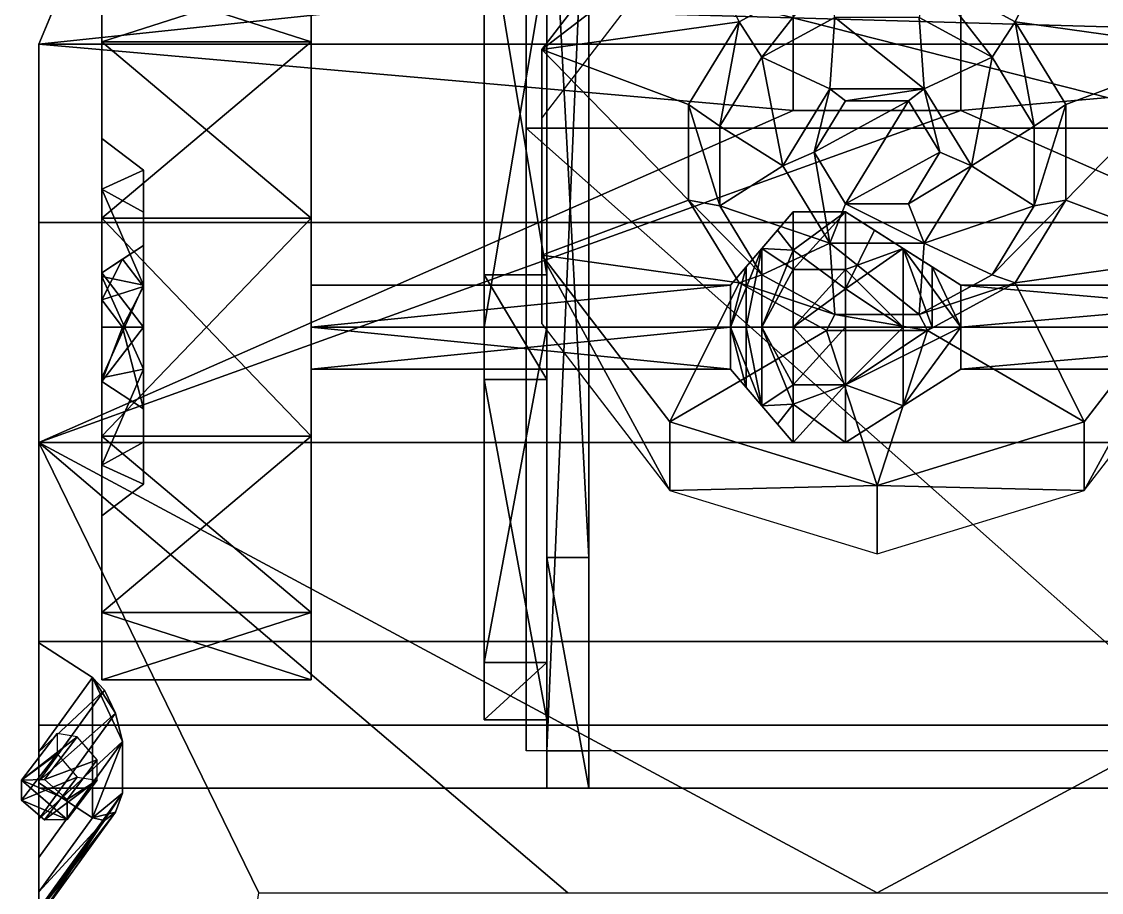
# Model space of a CAD drawing. Header units: millimetres. Extents: x -10.2 to 10.2, y -18.1 to 28.
# Drawn here: x -10.21 to 2.68, y 3.88 to 14.27 of the extents above; entities that cross this region are included whole.
import ezdxf

# ---------------------------------------------------------------- set-up
doc = ezdxf.new("R2010")
doc.units = ezdxf.units.MM
doc.header["$MEASUREMENT"] = 0
doc.layers.add('Default', color=7, linetype='Continuous')
doc.layers.add('wheels', color=2, linetype='Continuous')

msp = doc.modelspace()

# ---------------------------------------------------------------- linework, layer by layer
at = {"layer": 'Default', "extrusion": (1, 0, 0)}
for p, q in [((-3.938, 15.75, 5.188), (-3.938, 11.25, 4.5)), ((-3.938, 10.625, 5.375), (-3.938, 15.062, 5.562)), ((-3.938, 11.25, 4.5), (-3.938, 11.25, 3.5)), ((-3.938, 11.25, 3.5), (-3.938, 10, 3.5)), ((-3.938, 6.625, 5.562), (-3.938, 10.625, 5.375)), ((-3.938, 10, 3.5), (-3.938, 10, 4.5)), ((-3.938, 10, 4.5), (-3.938, 5.938, 5.188)), ((-3.938, 5.938, 6.25), (-3.938, 6.625, 6.25)), ((-3.938, 6.625, 6.25), (-3.938, 6.625, 5.562)), ((-3.938, 5.938, 5.188), (-3.938, 5.938, 6.25))]:
    msp.add_line(p, q, dxfattribs=at)
at = {"layer": 'Default'}
for points in [[(-3.438, 7.875, 5.062), (-3.938, 7.875, 5.062), (-3.938, 17.33, 5.562)], [(-3.438, 17.33, 6.438), (-3.938, 17.33, 6.438), (-3.938, 5.57, 6.438)], [(-3.938, 17.33, 5.562), (-3.938, 7.875, 5.062), (-3.938, 17.33, 6.438)], [(-3.438, 7.875, 5.062), (-3.938, 17.33, 5.562), (-3.438, 17.33, 5.562)], [(-3.438, 17.33, 6.438), (-3.938, 5.57, 6.438), (-3.438, 5.57, 6.438)], [(-3.938, 7.875, 5.062), (-3.938, 5.57, 6.438), (-3.938, 17.33, 6.438)], [(-3.438, 5.57, 6.438), (-3.438, 7.875, 5.062), (-3.438, 17.33, 6.438)], [(-3.438, 7.875, 5.062), (-3.438, 17.33, 5.562), (-3.438, 17.33, 6.438)], [(-10, 14, 14.5), (-8.698, 17.125, 13.5), (-9.531, 15.125, 7.5), (-10, 14, 8.75)], [(-1, 16.734, 13.625), (-8.698, 17.125, 13.5), (-10, 14, 14.5), (-1, 14, 14.5)], [(10, 14, 14.5), (8.698, 17.125, 13.5), (1, 16.734, 13.625), (1, 14, 14.5)], [(1, 16.734, 13.625), (-1, 16.734, 13.625), (-1, 13.208, 13.625), (1, 13.208, 13.625)], [(-1, 14, 14.5), (-1, 13.208, 13.625), (-1, 16.734, 13.625)], [(1, 14, 14.5), (1, 16.734, 13.625), (1, 13.208, 13.625)], [(-4.688, 15.062, 5.562), (-4.688, 15.75, 5.188), (-4.688, 11.25, 4.5)], [(-3.938, 11.25, 4.5), (-4.688, 11.25, 4.5), (-4.688, 15.75, 5.188)], [(-3.938, 11.25, 4.5), (-4.688, 15.75, 5.188), (-3.938, 15.75, 5.188)], [(-3.938, 15.062, 5.562), (-3.938, 11.25, 4.5), (-3.938, 15.75, 5.188)], [(-9.531, 15.125, 7.5), (-5.75, 14.45, 8.25), (-10, 14, 8.75)], [(-4.188, 14.45, 8.25), (-4.188, 15.125, 7.5), (-4.188, 13, 6.438)], [(4.188, 13, 6.438), (-4.188, 13, 6.438), (-4.188, 15.125, 7.5)], [(4.188, 13, 6.438), (-4.188, 15.125, 7.5), (4.188, 15.125, 7.5)], [(-4.688, 11.25, 4.5), (-4.688, 10.625, 5.375), (-4.688, 15.062, 5.562)], [(-3.938, 15.062, 5.562), (-4.688, 15.062, 5.562), (-4.688, 10.625, 5.375)], [(-3.938, 15.062, 5.562), (-4.688, 10.625, 5.375), (-3.938, 10.625, 5.375)], [(-3.938, 11.25, 4.5), (-3.938, 15.062, 5.562), (-3.938, 10.625, 5.375)], [(10, 14, 8.75), (-10, 14, 8.75), (-5.75, 14.45, 8.25)], [(10, 14, 8.75), (-5.75, 14.45, 8.25), (5.774, 14.45, 8.25)], [(-4.188, 6.875, 8.5), (-4.188, 14, 8.75), (-4.188, 14.45, 8.25)], [(-4.188, 13, 6.438), (-4.188, 6.875, 8.5), (-4.188, 14.45, 8.25)], [(-10, 14, 8.75), (10, 14, 8.75), (10, 11.875, 9.875), (-10, 11.875, 9.875)], [(-1, 13.208, 14.75), (-1, 14, 14.5), (-10, 14, 14.5)], [(-10, 14, 14.5), (-10, 9.25, 16), (-1, 13.208, 14.75)], [(-10, 14, 14.5), (-10, 14, 8.75), (-10, 11.875, 9.875)], [(-10, 14, 14.5), (-10, 11.875, 9.875), (-10, 6.86, 12.983), (-10, 9.25, 16)], [(-4.188, 6.875, 8.5), (-4.188, 9.25, 9.875), (-4.188, 14, 8.75)], [(-4.188, 11.875, 9.875), (-4.188, 14, 8.75), (-4.188, 9.25, 9.875)], [(-1, 13.208, 13.625), (-1, 14, 14.5), (-1, 13.208, 14.75)], [(1, 13.208, 14.75), (10, 14, 14.5), (1, 14, 14.5)], [(10, 14, 14.5), (1, 13.208, 14.75), (10, 9.25, 16)], [(1, 13.208, 13.625), (1, 13.208, 14.75), (1, 14, 14.5)], [(-10, 9.25, 16), (10, 9.25, 16), (1, 13.208, 14.75)], [(-10, 9.25, 16), (1, 13.208, 14.75), (-1, 13.208, 14.75)], [(-1, 13.208, 13.625), (-1, 13.208, 14.75), (1, 13.208, 14.75), (1, 13.208, 13.625)], [(-4.188, 5.57, 6.438), (-4.188, 5.875, 7.25), (-4.188, 13, 6.438)], [(-4.188, 13, 6.438), (-4.188, 5.875, 7.25), (-4.188, 6.875, 8.5)], [(4.188, 5.57, 6.438), (-4.188, 5.57, 6.438), (-4.188, 13, 6.438)], [(4.188, 5.57, 6.438), (-4.188, 13, 6.438), (4.188, 13, 6.438)], [(-1, 12, 4.919), (-1, 11.312, 5.316), (-1.375, 11.562, 4.666)], [(-1, 12, 4.919), (-1.375, 11.562, 4.666), (-1, 12, 4.125)], [(-1.375, 11.562, 4.666), (-1.375, 11.562, 3.584), (-1, 12, 4.125)], [(-1.375, 11.562, 3.584), (-1.188, 11.781, 3.457), (-1, 12, 4.125)], [(-1, 12, 3.331), (-1.188, 11.781, 3.457), (-1, 11.542, 3.067)], [(-1, 12, 4.125), (-1.188, 11.781, 3.457), (-1, 12, 3.331)], [(-0.375, 12, 4.919), (-0.375, 11.312, 5.316), (-1, 11.312, 5.316)], [(-0.375, 11.083, 2.802), (-0.375, 12, 3.331), (-1, 11.542, 3.067)], [(-0.375, 12, 3.331), (-0.375, 12, 4.125), (-1, 12, 4.125)], [(-0.375, 12, 4.125), (-0.375, 12, 4.919), (-1, 12, 4.919)], [(-0.375, 12, 4.919), (-1, 11.312, 5.316), (-1, 12, 4.919)], [(-0.375, 12, 3.331), (-1, 12, 3.331), (-1, 11.542, 3.067)], [(-0.375, 12, 3.331), (-1, 12, 4.125), (-1, 12, 3.331)], [(-0.375, 12, 4.125), (-1, 12, 4.919), (-1, 12, 4.125)], [(0.312, 11.562, 4.666), (-0.375, 11.312, 5.316), (-0.375, 12, 4.919)], [(-0.375, 12, 3.331), (-0.375, 11.083, 2.802), (-0.031, 11.781, 3.457)], [(-0.375, 12, 4.125), (-0.375, 12, 3.331), (-0.031, 11.781, 3.457)], [(-0.375, 12, 4.125), (0.312, 11.562, 4.666), (-0.375, 12, 4.919)], [(-0.031, 11.781, 3.457), (0.312, 11.562, 3.584), (-0.375, 12, 4.125)], [(0.312, 11.562, 3.584), (0.312, 11.562, 4.666), (-0.375, 12, 4.125)], [(-10, 11.875, 9.875), (10, 11.875, 9.875), (10, 9.25, 9.875), (-10, 9.25, 9.875)], [(-10, 6.86, 12.983), (-10, 11.875, 9.875), (-10, 9.25, 9.875)], [(-1, 11.542, 3.067), (-1.188, 11.781, 3.457), (-1.375, 11.562, 3.584)], [(-0.375, 11.083, 2.802), (0.312, 11.562, 3.584), (-0.031, 11.781, 3.457)], [(-1.75, 10.625, 4.702), (-1.75, 11.125, 4.414), (-1.375, 11.562, 4.666)], [(-1.375, 10.625, 5.208), (-1.75, 10.625, 4.702), (-1.375, 11.562, 4.666)], [(-1.75, 11.125, 4.414), (-1.562, 11.344, 3.71), (-1.375, 11.562, 4.666)], [(-1.375, 11.562, 3.584), (-1.375, 11.562, 4.666), (-1.562, 11.344, 3.71)], [(-1.375, 11.562, 3.584), (-1.562, 11.344, 3.71), (-1.562, 10.625, 3.295)], [(-1.375, 10.625, 3.042), (-1.375, 11.562, 3.584), (-1.562, 10.625, 3.295)], [(-1.375, 10.625, 3.042), (-1, 11.542, 3.067), (-1.375, 11.562, 3.584)], [(-1.375, 10.625, 5.208), (-1.375, 11.562, 4.666), (-1, 11.312, 5.316)], [(-1.375, 10.625, 3.042), (-1, 10.625, 2.537), (-1, 11.542, 3.067)], [(-1, 11.542, 3.067), (-1, 10.625, 2.537), (-0.375, 11.083, 2.802)], [(-0.375, 11.312, 5.316), (0.312, 11.562, 4.666), (0.312, 10.625, 5.208)], [(-0.375, 11.083, 2.802), (0.312, 10.625, 3.042), (0.312, 11.562, 3.584)], [(1, 10.625, 4.702), (0.312, 10.625, 5.208), (0.312, 11.562, 4.666)], [(0.312, 10.625, 3.042), (0.656, 10.625, 3.295), (0.312, 11.562, 3.584)], [(0.312, 11.562, 4.666), (0.312, 11.562, 3.584), (0.656, 11.344, 3.71)], [(1, 11.125, 4.414), (0.312, 11.562, 4.666), (0.656, 11.344, 3.71)], [(0.656, 10.625, 3.295), (0.656, 11.344, 3.71), (0.312, 11.562, 3.584)], [(1, 10.625, 4.702), (0.312, 11.562, 4.666), (1, 11.125, 4.414)], [(-1.562, 10.625, 3.295), (-1.562, 11.344, 3.71), (-1.75, 10.625, 3.548)], [(-1.75, 11.125, 4.414), (-1.75, 11.125, 3.836), (-1.562, 11.344, 3.71)], [(-1.562, 11.344, 3.71), (-1.75, 11.125, 3.836), (-1.75, 10.625, 3.548)], [(0.656, 10.625, 3.295), (1, 10.625, 3.548), (0.656, 11.344, 3.71)], [(1, 10.625, 3.548), (1, 11.125, 3.836), (0.656, 11.344, 3.71)], [(1, 11.125, 4.414), (0.656, 11.344, 3.71), (1, 11.125, 3.836)], [(-4.688, 11.25, 4.5), (-4.688, 10, 4.5), (-4.688, 10.625, 5.375)], [(-4.688, 11.25, 4.5), (-4.688, 11.25, 3.5), (-4.688, 10, 3.5)], [(-3.938, 10, 3.5), (-4.688, 10, 3.5), (-4.688, 11.25, 3.5)], [(-3.938, 11.25, 3.5), (-4.688, 11.25, 3.5), (-4.688, 11.25, 4.5)], [(-4.688, 11.25, 4.5), (-4.688, 10, 3.5), (-4.688, 10, 4.5)], [(-3.938, 10, 3.5), (-4.688, 11.25, 3.5), (-3.938, 11.25, 3.5)], [(-3.938, 11.25, 3.5), (-4.688, 11.25, 4.5), (-3.938, 11.25, 4.5)], [(-3.938, 11.25, 4.5), (-3.938, 10.625, 5.375), (-3.938, 10, 4.5)], [(-3.938, 11.25, 4.5), (-3.938, 10, 4.5), (-3.938, 10, 3.5)], [(-3.938, 11.25, 4.5), (-3.938, 10, 3.5), (-3.938, 11.25, 3.5)], [(-1, 11.312, 5.316), (-1, 10.625, 5.713), (-1.375, 10.625, 5.208)], [(-0.375, 11.312, 5.316), (-0.375, 10.625, 5.713), (-1, 10.625, 5.713)], [(-0.375, 11.312, 5.316), (-1, 10.625, 5.713), (-1, 11.312, 5.316)], [(0.312, 10.625, 5.208), (-0.375, 10.625, 5.713), (-0.375, 11.312, 5.316)], [(-1.75, 11.125, 4.414), (-1.75, 10.625, 4.702), (-6.75, 10.625, 4.702)], [(-1.75, 11.125, 3.836), (-1.75, 11.125, 4.414), (-6.75, 11.125, 4.414)], [(-6.75, 10.625, 3.548), (-1.75, 10.625, 3.548), (-1.75, 11.125, 3.836)], [(-1.75, 11.125, 4.414), (-6.75, 10.625, 4.702), (-6.75, 11.125, 4.414)], [(-1.75, 11.125, 3.836), (-6.75, 11.125, 4.414), (-6.75, 11.125, 3.836)], [(-6.75, 10.625, 3.548), (-1.75, 11.125, 3.836), (-6.75, 11.125, 3.836)], [(-1, 10.625, 2.537), (-0.375, 10.625, 2.537), (-0.375, 11.083, 2.802)], [(0.312, 10.625, 3.042), (-0.375, 11.083, 2.802), (-0.375, 10.625, 2.537)], [(1, 10.625, 4.702), (1, 11.125, 4.414), (6.75, 11.125, 4.414)], [(6.75, 10.625, 3.548), (6.75, 11.125, 3.836), (1, 11.125, 3.836)], [(6.75, 11.125, 3.836), (6.75, 11.125, 4.414), (1, 11.125, 4.414)], [(1, 10.625, 4.702), (6.75, 11.125, 4.414), (6.75, 10.625, 4.702)], [(6.75, 10.625, 3.548), (1, 11.125, 3.836), (1, 10.625, 3.548)], [(6.75, 11.125, 3.836), (1, 11.125, 4.414), (1, 11.125, 3.836)], [(-1.75, 10.625, 4.702), (-1.75, 10.125, 4.414), (-6.75, 10.125, 4.414)], [(-1.75, 10.125, 3.836), (-1.75, 10.625, 3.548), (-6.75, 10.625, 3.548)], [(-1.75, 10.625, 4.702), (-6.75, 10.125, 4.414), (-6.75, 10.625, 4.702)], [(-1.75, 10.125, 3.836), (-6.75, 10.625, 3.548), (-6.75, 10.125, 3.836)], [(-4.688, 10, 4.5), (-4.688, 5.938, 5.188), (-4.688, 10.625, 5.375)], [(-4.688, 5.938, 5.188), (-4.688, 6.625, 5.562), (-4.688, 10.625, 5.375)], [(-3.938, 10.625, 5.375), (-4.688, 10.625, 5.375), (-4.688, 6.625, 5.562)], [(-3.938, 10.625, 5.375), (-4.688, 6.625, 5.562), (-3.938, 6.625, 5.562)], [(-3.938, 10, 4.5), (-3.938, 10.625, 5.375), (-3.938, 5.938, 5.188)], [(-3.938, 5.938, 5.188), (-3.938, 10.625, 5.375), (-3.938, 6.625, 5.562)], [(-1.75, 10.125, 4.414), (-1.75, 10.625, 4.702), (-1.375, 9.688, 4.666)], [(-1.375, 9.688, 4.666), (-1.75, 10.625, 4.702), (-1.375, 10.625, 5.208)], [(-1.75, 10.125, 3.836), (-1.562, 9.906, 3.71), (-1.75, 10.625, 3.548)], [(-1.562, 9.906, 3.71), (-1.562, 10.625, 3.295), (-1.75, 10.625, 3.548)], [(-1.562, 9.906, 3.71), (-1.375, 9.688, 3.584), (-1.562, 10.625, 3.295)], [(-1.375, 10.625, 3.042), (-1.562, 10.625, 3.295), (-1.375, 9.688, 3.584)], [(-1, 10.625, 5.713), (-1, 9.938, 5.316), (-1.375, 10.625, 5.208)], [(-1, 9.708, 3.067), (-1, 10.625, 2.537), (-1.375, 10.625, 3.042)], [(-1.375, 9.688, 4.666), (-1.375, 10.625, 5.208), (-1, 9.938, 5.316)], [(-1.375, 10.625, 3.042), (-1.375, 9.688, 3.584), (-1, 9.708, 3.067)], [(-0.375, 10.625, 5.713), (-0.375, 9.938, 5.316), (-1, 9.938, 5.316)], [(-0.375, 10.625, 2.537), (-1, 10.625, 2.537), (-0.375, 9.938, 2.934)], [(-0.375, 10.625, 5.713), (-1, 9.938, 5.316), (-1, 10.625, 5.713)], [(-1, 10.625, 2.537), (-1, 9.708, 3.067), (-0.375, 9.938, 2.934)], [(0.312, 10.625, 5.208), (-0.375, 9.938, 5.316), (-0.375, 10.625, 5.713)], [(-0.375, 9.938, 5.316), (0.312, 10.625, 5.208), (0.312, 9.688, 4.666)], [(0.312, 10.625, 3.042), (-0.375, 10.625, 2.537), (-0.375, 9.938, 2.934)], [(-0.375, 9.938, 2.934), (0.312, 9.688, 3.584), (1, 10.625, 3.548)], [(0.656, 10.625, 3.295), (0.312, 10.625, 3.042), (-0.375, 9.938, 2.934)], [(1, 10.625, 3.548), (0.656, 10.625, 3.295), (-0.375, 9.938, 2.934)], [(1, 10.625, 4.702), (1, 10.125, 4.414), (0.312, 9.688, 4.666)], [(1, 10.625, 4.702), (0.312, 9.688, 4.666), (0.312, 10.625, 5.208)], [(0.312, 9.688, 3.584), (1, 10.125, 3.836), (1, 10.625, 3.548)], [(1, 10.125, 4.414), (1, 10.625, 4.702), (6.75, 10.625, 4.702)], [(1, 10.125, 3.836), (6.75, 10.125, 3.836), (6.75, 10.625, 3.548)], [(1, 10.125, 4.414), (6.75, 10.625, 4.702), (6.75, 10.125, 4.414)], [(1, 10.125, 3.836), (6.75, 10.625, 3.548), (1, 10.625, 3.548)], [(-1.75, 10.125, 4.414), (-1.75, 10.125, 3.836), (-6.75, 10.125, 3.836)], [(-1.75, 10.125, 4.414), (-6.75, 10.125, 3.836), (-6.75, 10.125, 4.414)], [(-1.562, 9.906, 3.71), (-1.75, 10.125, 4.414), (-1.375, 9.688, 4.666)], [(-1.75, 10.125, 4.414), (-1.562, 9.906, 3.71), (-1.75, 10.125, 3.836)], [(1, 10.125, 3.836), (0.312, 9.688, 3.584), (0.312, 9.688, 4.666)], [(1, 10.125, 3.836), (0.312, 9.688, 4.666), (1, 10.125, 4.414)], [(1, 10.125, 3.836), (1, 10.125, 4.414), (6.75, 10.125, 4.414)], [(1, 10.125, 3.836), (6.75, 10.125, 4.414), (6.75, 10.125, 3.836)], [(-3.938, 5.938, 5.188), (-4.688, 5.938, 5.188), (-4.688, 10, 4.5)], [(-3.938, 10, 4.5), (-4.688, 10, 4.5), (-4.688, 10, 3.5)], [(-3.938, 5.938, 5.188), (-4.688, 10, 4.5), (-3.938, 10, 4.5)], [(-3.938, 10, 4.5), (-4.688, 10, 3.5), (-3.938, 10, 3.5)], [(-1, 9.938, 5.316), (-1, 9.25, 4.919), (-1.375, 9.688, 4.666)], [(-0.375, 9.938, 5.316), (-0.375, 9.25, 4.919), (-1, 9.25, 4.919)], [(-0.375, 9.25, 3.331), (-0.375, 9.938, 2.934), (-1, 9.708, 3.067)], [(-0.375, 9.938, 5.316), (-1, 9.25, 4.919), (-1, 9.938, 5.316)], [(0.312, 9.688, 4.666), (-0.375, 9.25, 4.919), (-0.375, 9.938, 5.316)], [(0.312, 9.688, 3.584), (-0.375, 9.938, 2.934), (-0.375, 9.25, 3.331)], [(-1.562, 9.906, 3.71), (-1.375, 9.688, 4.666), (-1.375, 9.688, 3.584)], [(-1, 9.708, 3.067), (-1.375, 9.688, 3.584), (-1.188, 9.469, 3.457)], [(-1.188, 9.469, 3.457), (-1.375, 9.688, 3.584), (-1, 9.25, 4.125)], [(-1, 9.25, 4.125), (-1.375, 9.688, 4.666), (-1, 9.25, 4.919)], [(-1.375, 9.688, 3.584), (-1.375, 9.688, 4.666), (-1, 9.25, 4.125)], [(-1, 9.708, 3.067), (-1.188, 9.469, 3.457), (-1, 9.25, 3.331)], [(-0.375, 9.25, 3.331), (-1, 9.708, 3.067), (-1, 9.25, 3.331)], [(0.312, 9.688, 4.666), (-0.375, 9.25, 4.125), (-0.375, 9.25, 4.919)], [(0.312, 9.688, 3.584), (-0.375, 9.25, 3.331), (-0.375, 9.25, 4.125)], [(-0.375, 9.25, 4.125), (0.312, 9.688, 4.666), (0.312, 9.688, 3.584)], [(-1, 9.25, 4.125), (-1, 9.25, 3.331), (-1.188, 9.469, 3.457)], [(-8.668, -4.5, 17.649), (-7.375, 3.875, 19.25), (-10, 9.25, 16), (-10, -4.5, 16)], [(-10, 9.25, 9.875), (10, 9.25, 9.875), (10, 6.875, 8.5), (-10, 6.875, 8.5)], [(-10, 9.25, 16), (-7.375, 3.875, 19.25), (-3.688, 3.875, 19.25)], [(0, 3.875, 19.25), (-10, 9.25, 16), (-3.688, 3.875, 19.25)], [(-10, 9.25, 16), (0, 3.875, 19.25), (10, 9.25, 16)], [(-10, 9.25, 9.875), (-10, 6.875, 8.5), (-10, 5.188, 11.125), (-10, 6.86, 12.983)], [(-10, 9.25, 16), (-10, 6.86, 12.983), (-10, 5.559, 14.154)], [(-10, 5.21, 14.35), (-10, 9.25, 16), (-10, 5.559, 14.154)], [(-10, 4.756, 14.384), (-10, 9.25, 16), (-10, 5.21, 14.35)], [(-10, 9.25, 16), (-10, 4.756, 14.384), (-10, -4.5, 16)], [(-0.375, 9.25, 4.919), (-0.375, 9.25, 4.125), (-1, 9.25, 4.125)], [(-0.375, 9.25, 4.125), (-0.375, 9.25, 3.331), (-1, 9.25, 3.331)], [(-0.375, 9.25, 4.919), (-1, 9.25, 4.125), (-1, 9.25, 4.919)], [(-0.375, 9.25, 4.125), (-1, 9.25, 3.331), (-1, 9.25, 4.125)], [(10, 9.25, 16), (0, 3.875, 19.25), (3.688, 3.875, 19.25)], [(-3.438, 5.125, 5.062), (-3.938, 5.125, 5.062), (-3.938, 7.875, 5.062)], [(-3.438, 5.125, 5.062), (-3.938, 7.875, 5.062), (-3.438, 7.875, 5.062)], [(-3.938, 5.57, 6.438), (-3.938, 7.875, 5.062), (-3.938, 5.125, 5.062)], [(-3.438, 7.875, 5.062), (-3.438, 5.57, 6.438), (-3.438, 5.125, 5.062)], [(-10, 6.875, 8.5), (10, 6.875, 8.5), (10, 5.875, 7.25), (-10, 5.875, 7.25)], [(-10, 5.188, 11.125), (-10, 6.875, 8.5), (-10, 5.875, 7.25)], [(-10, 5.559, 14.154), (-10, 6.86, 12.983), (-9.361, 6.444, 13.357)], [(-9.361, 4.772, 11.499), (-9.361, 6.444, 13.357), (-10, 6.86, 12.983), (-10, 5.188, 11.125)], [(-4.688, 6.625, 5.562), (-4.688, 5.938, 6.25), (-4.688, 6.625, 6.25)], [(-4.688, 5.938, 5.188), (-4.688, 5.938, 6.25), (-4.688, 6.625, 5.562)], [(-3.938, 6.625, 5.562), (-4.688, 6.625, 5.562), (-4.688, 6.625, 6.25)], [(-3.938, 6.625, 6.25), (-4.688, 6.625, 6.25), (-4.688, 5.938, 6.25)], [(-3.938, 6.625, 5.562), (-4.688, 6.625, 6.25), (-3.938, 6.625, 6.25)], [(-3.938, 6.625, 6.25), (-4.688, 5.938, 6.25), (-3.938, 5.938, 6.25)], [(-3.938, 6.625, 5.562), (-3.938, 6.625, 6.25), (-3.938, 5.938, 6.25)], [(-3.938, 5.938, 5.188), (-3.938, 6.625, 5.562), (-3.938, 5.938, 6.25)], [(-10, 5.559, 14.154), (-9.361, 6.444, 13.357), (-9.218, 6.293, 13.376)], [(-9.361, 6.444, 13.357), (-9, 5.681, 12.981), (-9.086, 6.021, 13.246)], [(-9.361, 6.444, 13.357), (-9.086, 6.021, 13.246), (-9.218, 6.293, 13.376)], [(-9.361, 4.772, 11.499), (-9, 5.681, 12.981), (-9.361, 6.444, 13.357)], [(-10, 5.21, 14.35), (-9.218, 6.293, 13.376), (-9.086, 6.021, 13.246)], [(-10, 5.559, 14.154), (-9.218, 6.293, 13.376), (-10, 5.21, 14.35)], [(-10, 4.756, 14.384), (-9.086, 6.021, 13.246), (-9, 5.681, 12.981)], [(-10, 5.21, 14.35), (-9.086, 6.021, 13.246), (-10, 4.756, 14.384)], [(-3.938, 5.938, 6.25), (-4.688, 5.938, 6.25), (-4.688, 5.938, 5.188)], [(-3.938, 5.938, 6.25), (-4.688, 5.938, 5.188), (-3.938, 5.938, 5.188)], [(-10, 5.875, 7.25), (10, 5.875, 7.25), (10, 5.125, 5.25), (-10, 5.125, 5.25)], [(-10, 5.875, 7.25), (-10, 5.125, 5.25), (-10, -4.5, 3.875)], [(-10, 5.875, 7.25), (-10, -4.5, 3.875), (-10, 5.188, 11.125)], [(-9.782, 5.775, 12.063), (-10.205, 5.222, 12.556), (-9.542, 5.739, 12.337)], [(-10.205, 5.222, 12.556), (-9.782, 5.775, 12.063), (-9.782, 5.534, 11.794)], [(-10.205, 5.222, 12.556), (-9.934, 5.226, 12.794), (-9.542, 5.739, 12.337)], [(-9, 5.681, 12.981), (-9, 5.066, 12.297), (-10, 3.681, 13.544), (-10, 4.296, 14.228)], [(-10, 4.756, 14.384), (-9, 5.681, 12.981), (-10, 4.296, 14.228)], [(-9.542, 5.739, 12.337), (-9.934, 5.226, 12.794), (-9.302, 5.462, 12.342)], [(-9, 5.066, 12.297), (-9, 5.681, 12.981), (-9.361, 4.772, 11.499)], [(-3.938, 5.125, 5.25), (-3.938, 5.57, 6.438), (-3.938, 5.125, 5.062)], [(-3.438, 5.57, 6.438), (-3.438, 5.125, 5.25), (-3.438, 5.125, 5.062)], [(-10.205, 4.981, 12.287), (-9.782, 5.534, 11.794), (-9.543, 5.257, 11.8)], [(-10.205, 5.222, 12.556), (-9.782, 5.534, 11.794), (-10.205, 4.981, 12.287)], [(-9.934, 5.226, 12.794), (-9.663, 4.99, 12.763), (-9.302, 5.462, 12.342)], [(-9.302, 5.462, 12.342), (-9.663, 4.99, 12.763), (-9.303, 5.221, 12.074)], [(-10.205, 4.981, 12.287), (-9.543, 5.257, 11.8), (-9.934, 4.746, 12.256)], [(-9.934, 5.226, 12.794), (-10.205, 5.222, 12.556), (-9.663, 4.99, 12.763)], [(-9.663, 4.99, 12.763), (-10.205, 5.222, 12.556), (-9.663, 4.75, 12.494)], [(-10.205, 5.222, 12.556), (-10.205, 4.981, 12.287), (-9.663, 4.75, 12.494)], [(-10, 5.188, 11.125), (-10, 3.887, 12.296), (-9.361, 4.772, 11.499)], [(-10, -4.5, 3.875), (-10, 3.887, 12.296), (-10, 5.188, 11.125)], [(-9.934, 4.746, 12.256), (-9.543, 5.257, 11.8), (-9.303, 5.221, 12.074)], [(-9.934, 4.746, 12.256), (-9.303, 5.221, 12.074), (-9.663, 4.75, 12.494)], [(-9.663, 4.99, 12.763), (-9.663, 4.75, 12.494), (-9.303, 5.221, 12.074)], [(-10, 5.125, 3.875), (10, 5.125, 3.875), (10, -4.5, 3.875), (-10, -4.5, 3.875)], [(-10, 5.125, 5.25), (10, 5.125, 5.25), (10, 5.125, 3.875), (-10, 5.125, 3.875)], [(-10, 5.125, 5.25), (-10, 5.125, 3.875), (-10, -4.5, 3.875)], [(-9.086, 4.838, 11.932), (-10, 3.573, 13.07), (-9, 5.066, 12.297)], [(-10, 3.573, 13.07), (-10, 3.681, 13.544), (-9, 5.066, 12.297)], [(-9.361, 4.772, 11.499), (-9.086, 4.838, 11.932), (-9, 5.066, 12.297)], [(-9.934, 4.746, 12.256), (-9.663, 4.75, 12.494), (-10.205, 4.981, 12.287)], [(-9.218, 4.738, 11.648), (-10, 3.655, 12.623), (-9.086, 4.838, 11.932)], [(-10, 3.655, 12.623), (-10, 3.573, 13.07), (-9.086, 4.838, 11.932)], [(-9.361, 4.772, 11.499), (-10, 3.887, 12.296), (-9.218, 4.738, 11.648)], [(-9.218, 4.738, 11.648), (-9.086, 4.838, 11.932), (-9.361, 4.772, 11.499)], [(-10, -4.5, 16), (-10, 4.756, 14.384), (-10, 4.296, 14.228)], [(-10, 3.887, 12.296), (-10, 3.655, 12.623), (-9.218, 4.738, 11.648)], [(-10, 3.681, 13.544), (-10, -4.5, 16), (-10, 4.296, 14.228)], [(-10, 3.655, 12.623), (-10, 3.887, 12.296), (-10, -4.5, 3.875)]]:
    msp.add_3dface(points, dxfattribs=at)
at = {"layer": 'wheels'}
for points in [[(-4, 13.939, 17.564), (-2.472, 15.927, 16.877), (-2.472, 15.11, 14.514)], [(-2.472, 15.927, 16.877), (-4, 13.939, 17.564), (-1.647, 14.268, 17.451)], [(-2.472, 15.927, 16.877), (-1.647, 14.268, 17.451), (-0.603, 14.838, 17.254)], [(2.472, 15.927, 16.877), (0.603, 14.838, 17.254), (1.647, 14.268, 17.451)], [(2.472, 15.927, 16.877), (1.647, 14.268, 17.451), (4, 13.939, 17.564)], [(4, 13.939, 17.564), (2.472, 15.11, 14.514), (2.472, 15.927, 16.877)], [(-4, 13.939, 17.564), (-2.472, 15.11, 14.514), (-4, 13.123, 15.201)], [(4, 13.939, 17.564), (4, 13.123, 15.201), (2.472, 15.11, 14.514)], [(-9.25, 14.831, 4.125), (-9.25, 14.028, 1.653), (-9.25, 12.875, 3.522)], [(-9.25, 12.875, 4.728), (-9.25, 14.831, 4.125), (-9.25, 12.875, 3.522)], [(-9.25, 14.028, 6.597), (-9.25, 14.831, 4.125), (-9.25, 12.875, 4.728)], [(-9.25, 14.831, 4.125), (-9.25, 14.028, 6.597), (-6.75, 14.028, 6.597)], [(-9.25, 14.028, 1.653), (-9.25, 14.831, 4.125), (-6.75, 14.831, 4.125)], [(-9.25, 14.831, 4.125), (-6.75, 14.028, 6.597), (-6.75, 14.831, 4.125)], [(-9.25, 14.028, 1.653), (-6.75, 14.831, 4.125), (-6.75, 14.028, 1.653)], [(-6.75, 14.028, 6.597), (-6.75, 14.028, 1.653), (-6.75, 14.831, 4.125)], [(-1.373, 13.845, 17.068), (-0.603, 14.838, 17.254), (-1.647, 14.268, 17.451)], [(-1.373, 13.845, 17.068), (-0.502, 14.32, 16.904), (-0.603, 14.838, 17.254)], [(0.603, 14.838, 17.254), (0.502, 14.32, 16.904), (1.373, 13.845, 17.068)], [(1.647, 14.268, 17.451), (0.603, 14.838, 17.254), (1.373, 13.845, 17.068)], [(-0.502, 14.32, 16.904), (-1.373, 13.845, 17.068), (-0.562, 13.468, 17.198)], [(-0.502, 14.32, 16.904), (-0.562, 13.468, 17.198), (0.562, 13.468, 17.198)], [(-0.502, 14.32, 16.904), (0.562, 13.468, 17.198), (0.502, 14.32, 16.904)], [(0.502, 14.32, 16.904), (0.562, 13.468, 17.198), (1.373, 13.845, 17.068)], [(-4, 13.939, 17.564), (-2.25, 13.281, 17.792), (-1.647, 14.268, 17.451)], [(-1.647, 14.268, 17.451), (-2.25, 13.281, 17.792), (-1.875, 13.022, 17.352)], [(-1.373, 13.845, 17.068), (-1.647, 14.268, 17.451), (-1.875, 13.022, 17.352)], [(1.647, 14.268, 17.451), (1.373, 13.845, 17.068), (1.875, 13.022, 17.352)], [(2.25, 13.281, 17.792), (1.647, 14.268, 17.451), (1.875, 13.022, 17.352)], [(1.647, 14.268, 17.451), (2.25, 13.281, 17.792), (4, 13.939, 17.564)], [(-9.25, 12.272, 2.478), (-9.25, 14.028, 1.653), (-9.25, 11.925, 0.125)], [(-9.25, 12.272, 2.478), (-9.25, 12.875, 3.522), (-9.25, 14.028, 1.653)], [(-9.25, 14.028, 6.597), (-9.25, 12.875, 4.728), (-9.25, 12.272, 5.772)], [(-9.25, 14.028, 6.597), (-9.25, 12.272, 5.772), (-9.25, 11.925, 8.125)], [(-9.25, 14.028, 6.597), (-9.25, 11.925, 8.125), (-6.75, 11.925, 8.125)], [(-9.25, 11.925, 0.125), (-9.25, 14.028, 1.653), (-6.75, 14.028, 1.653)], [(-9.25, 14.028, 6.597), (-6.75, 11.925, 8.125), (-6.75, 14.028, 6.597)], [(-9.25, 11.925, 0.125), (-6.75, 14.028, 1.653), (-6.75, 11.925, 0.125)], [(-6.75, 14.028, 1.653), (-6.75, 6.419, 4.125), (-6.75, 9.325, 0.125)], [(-6.75, 11.925, 0.125), (-6.75, 14.028, 1.653), (-6.75, 9.325, 0.125)], [(-6.75, 9.325, 8.125), (-6.75, 14.028, 6.597), (-6.75, 11.925, 8.125)], [(-6.75, 14.028, 1.653), (-6.75, 14.028, 6.597), (-6.75, 6.419, 4.125)], [(-6.75, 9.325, 8.125), (-6.75, 7.222, 6.597), (-6.75, 14.028, 6.597)], [(-6.75, 14.028, 6.597), (-6.75, 7.222, 6.597), (-6.75, 6.419, 4.125)], [(-4, 13.939, 17.564), (-4, 13.123, 15.201), (-4, 10.666, 16.051)], [(-4, 13.939, 17.564), (-2.25, 12.141, 18.186), (-2.25, 13.281, 17.792)], [(-2.25, 12.141, 18.186), (-4, 13.939, 17.564), (-4, 11.483, 18.413)], [(-4, 13.939, 17.564), (-4, 10.666, 16.051), (-4, 11.483, 18.413)], [(2.25, 12.141, 18.186), (4, 13.939, 17.564), (2.25, 13.281, 17.792)], [(4, 13.939, 17.564), (2.25, 12.141, 18.186), (4, 11.483, 18.413)], [(-1.875, 13.022, 17.352), (-1.125, 12.548, 17.516), (-1.373, 13.845, 17.068)], [(-1.125, 12.548, 17.516), (-0.562, 13.468, 17.198), (-1.373, 13.845, 17.068)], [(0.562, 13.468, 17.198), (1.125, 12.548, 17.516), (1.373, 13.845, 17.068)], [(1.125, 12.548, 17.516), (1.875, 13.022, 17.352), (1.373, 13.845, 17.068)], [(-0.562, 13.468, 17.198), (-1.125, 12.548, 17.516), (-0.75, 12.711, 17.989)], [(-0.75, 12.711, 17.989), (-0.375, 13.325, 17.777), (-0.562, 13.468, 17.198)], [(0.562, 13.468, 17.198), (-0.562, 13.468, 17.198), (-0.375, 13.325, 17.777)], [(0.562, 13.468, 17.198), (-0.375, 13.325, 17.777), (0.375, 13.325, 17.777)], [(0.75, 12.711, 17.989), (0.562, 13.468, 17.198), (0.375, 13.325, 17.777)], [(0.75, 12.711, 17.989), (1.125, 12.548, 17.516), (0.562, 13.468, 17.198)], [(-2.25, 13.281, 17.792), (-2.25, 12.141, 18.186), (-1.875, 12.073, 17.68)], [(-2.25, 13.281, 17.792), (-1.875, 12.073, 17.68), (-1.875, 13.022, 17.352)], [(0.375, 13.325, 17.777), (-0.375, 13.325, 17.777), (-0.75, 12.711, 17.989)], [(0.375, 13.325, 17.777), (-0.75, 12.711, 17.989), (-0.375, 12.097, 18.201)], [(0.75, 12.711, 17.989), (0.375, 13.325, 17.777), (-0.375, 12.097, 18.201)], [(1.875, 12.073, 17.68), (2.25, 12.141, 18.186), (2.25, 13.281, 17.792)], [(1.875, 12.073, 17.68), (2.25, 13.281, 17.792), (1.875, 13.022, 17.352)], [(-1.875, 13.022, 17.352), (-1.875, 12.073, 17.68), (-1.125, 12.548, 17.516)], [(1.125, 12.548, 17.516), (1.875, 12.073, 17.68), (1.875, 13.022, 17.352)], [(-9.25, 12.875, 3.522), (-8.75, 12.5, 3.623), (-8.75, 12.5, 4.627)], [(-9.25, 12.272, 5.772), (-9.25, 12.875, 4.728), (-8.75, 12.5, 4.627)], [(-9.25, 12.272, 2.478), (-8.75, 12.5, 3.623), (-9.25, 12.875, 3.522)], [(-9.25, 12.875, 3.522), (-8.75, 12.5, 4.627), (-9.25, 12.875, 4.728)], [(-0.75, 12.711, 17.989), (-1.125, 12.548, 17.516), (-0.562, 11.627, 17.835)], [(-0.562, 11.627, 17.835), (-0.375, 12.097, 18.201), (-0.75, 12.711, 17.989)], [(0.75, 12.711, 17.989), (-0.375, 12.097, 18.201), (0.375, 12.097, 18.201)], [(0.75, 12.711, 17.989), (0.375, 12.097, 18.201), (1.125, 12.548, 17.516)], [(-9.25, 12.272, 2.478), (-8.75, 11.998, 2.752), (-8.75, 12.5, 3.623)], [(-9.25, 12.272, 5.772), (-8.75, 12.5, 4.627), (-8.75, 11.998, 5.498)], [(-8.75, 11.998, 2.752), (-8.75, 11.599, 3.562), (-8.75, 12.5, 3.623)], [(-8.75, 11.599, 3.562), (-8.75, 11.599, 4.688), (-8.75, 12.5, 4.627)], [(-8.75, 11.998, 5.498), (-8.75, 12.5, 4.627), (-8.75, 11.599, 4.688)], [(-8.75, 11.599, 3.562), (-8.75, 12.5, 4.627), (-8.75, 12.5, 3.623)], [(-0.562, 11.627, 17.835), (-1.125, 12.548, 17.516), (-1.875, 12.073, 17.68)], [(0.562, 11.627, 17.835), (1.125, 12.548, 17.516), (0.375, 12.097, 18.201)], [(1.875, 12.073, 17.68), (1.125, 12.548, 17.516), (0.562, 11.627, 17.835)], [(-9.25, 11.228, 1.875), (-9.25, 12.272, 2.478), (-9.25, 11.925, 0.125)], [(-9.25, 11.228, 6.375), (-9.25, 11.925, 8.125), (-9.25, 12.272, 5.772)], [(-9.25, 12.272, 2.478), (-9.25, 11.228, 1.875), (-8.75, 11.127, 2.25)], [(-9.25, 12.272, 5.772), (-8.75, 11.998, 5.498), (-8.75, 11.127, 6)], [(-9.25, 12.272, 2.478), (-8.75, 11.127, 2.25), (-8.75, 11.998, 2.752)], [(-9.25, 12.272, 5.772), (-8.75, 11.127, 6), (-9.25, 11.228, 6.375)], [(-2.25, 12.141, 18.186), (-4, 11.483, 18.413), (-1.647, 11.154, 18.527)], [(-2.25, 12.141, 18.186), (-1.647, 11.154, 18.527), (-1.373, 11.25, 17.965)], [(-2.25, 12.141, 18.186), (-1.373, 11.25, 17.965), (-1.875, 12.073, 17.68)], [(1.647, 11.154, 18.527), (2.25, 12.141, 18.186), (1.373, 11.25, 17.965)], [(2.25, 12.141, 18.186), (1.875, 12.073, 17.68), (1.373, 11.25, 17.965)], [(2.25, 12.141, 18.186), (1.647, 11.154, 18.527), (4, 11.483, 18.413)], [(-8.75, 11.127, 2.25), (-8.75, 10.625, 3), (-8.75, 11.998, 2.752)], [(-8.75, 11.998, 5.498), (-8.75, 11.599, 4.688), (-8.75, 11.112, 4.969)], [(-8.75, 10.625, 3), (-8.75, 11.599, 3.562), (-8.75, 11.998, 2.752)], [(-8.75, 11.998, 5.498), (-8.75, 11.112, 4.969), (-8.75, 11.127, 6)], [(-1.373, 11.25, 17.965), (-0.562, 11.627, 17.835), (-1.875, 12.073, 17.68)], [(0.562, 11.627, 17.835), (-0.375, 12.097, 18.201), (-0.562, 11.627, 17.835)], [(0.562, 11.627, 17.835), (0.375, 12.097, 18.201), (-0.375, 12.097, 18.201)], [(1.875, 12.073, 17.68), (0.562, 11.627, 17.835), (1.373, 11.25, 17.965)], [(-9.25, 10.022, 1.875), (-9.25, 11.925, 0.125), (-9.25, 9.325, 0.125)], [(-9.25, 10.022, 1.875), (-9.25, 11.228, 1.875), (-9.25, 11.925, 0.125)], [(-9.25, 10.022, 6.375), (-9.25, 11.925, 8.125), (-9.25, 11.228, 6.375)], [(-9.25, 11.925, 8.125), (-9.25, 10.022, 6.375), (-9.25, 9.325, 8.125)], [(-9.25, 9.325, 0.125), (-9.25, 11.925, 0.125), (-6.75, 11.925, 0.125)], [(-9.25, 11.925, 8.125), (-9.25, 9.325, 8.125), (-6.75, 9.325, 8.125)], [(-9.25, 9.325, 0.125), (-6.75, 11.925, 0.125), (-6.75, 9.325, 0.125)], [(-9.25, 11.925, 8.125), (-6.75, 9.325, 8.125), (-6.75, 11.925, 8.125)], [(-8.75, 11.599, 3.562), (-8.75, 10.625, 3), (-9.25, 11.275, 3.75)], [(-8.75, 11.599, 3.562), (-9.25, 11.275, 3.75), (-9, 11.437, 4.594)], [(-9, 11.437, 4.594), (-8.75, 11.599, 4.688), (-8.75, 11.599, 3.562)], [(-8.75, 11.112, 4.969), (-8.75, 11.599, 4.688), (-9, 11.437, 4.594)], [(-1.373, 11.25, 17.965), (-0.502, 10.775, 18.129), (-0.562, 11.627, 17.835)], [(-0.562, 11.627, 17.835), (-0.502, 10.775, 18.129), (0.502, 10.775, 18.129)], [(-0.562, 11.627, 17.835), (0.502, 10.775, 18.129), (0.562, 11.627, 17.835)], [(0.562, 11.627, 17.835), (0.502, 10.775, 18.129), (1.373, 11.25, 17.965)], [(-4, 11.483, 18.413), (-4, 10.666, 16.051), (-2.472, 8.678, 16.738)], [(-2.472, 9.495, 19.1), (-1.647, 11.154, 18.527), (-4, 11.483, 18.413)], [(-4, 11.483, 18.413), (-2.472, 8.678, 16.738), (-2.472, 9.495, 19.1)], [(1.647, 11.154, 18.527), (2.472, 9.495, 19.1), (4, 11.483, 18.413)], [(4, 11.483, 18.413), (2.472, 9.495, 19.1), (2.472, 8.678, 16.738)], [(4, 11.483, 18.413), (2.472, 8.678, 16.738), (4, 10.666, 16.051)], [(-9.25, 11.275, 4.5), (-9, 11.437, 4.594), (-9.25, 11.275, 3.75)], [(-9.25, 11.275, 4.5), (-9.25, 10.95, 4.688), (-9, 11.437, 4.594)], [(-9.25, 10.95, 4.688), (-8.75, 11.112, 4.969), (-9, 11.437, 4.594)], [(-9.25, 11.275, 3.75), (-9.25, 10.625, 3.375), (-9.25, 10.95, 4.688)], [(-9.25, 11.275, 4.5), (-9.25, 11.275, 3.75), (-9.25, 10.95, 4.688)], [(-8.75, 10.625, 3), (-9.25, 10.625, 3.375), (-9.25, 11.275, 3.75)], [(-9.25, 11.228, 6.375), (-8.75, 11.127, 6), (-8.75, 10.123, 6)], [(-9.25, 10.022, 1.875), (-8.75, 11.127, 2.25), (-9.25, 11.228, 1.875)], [(-9.25, 11.228, 6.375), (-8.75, 10.123, 6), (-9.25, 10.022, 6.375)], [(-1.647, 11.154, 18.527), (-0.502, 10.775, 18.129), (-1.373, 11.25, 17.965)], [(1.647, 11.154, 18.527), (1.373, 11.25, 17.965), (0.502, 10.775, 18.129)], [(-9.25, 10.022, 1.875), (-8.75, 10.123, 2.25), (-8.75, 11.127, 2.25)], [(-9.25, 10.95, 4.688), (-9, 10.625, 5.062), (-8.75, 11.112, 4.969)], [(-8.75, 11.112, 4.969), (-9, 10.625, 5.062), (-8.75, 10.625, 5.25)], [(-8.75, 10.625, 3), (-8.75, 11.127, 2.25), (-8.75, 10.123, 2.25)], [(-8.75, 10.625, 5.25), (-8.75, 11.127, 6), (-8.75, 11.112, 4.969)], [(-8.75, 11.127, 6), (-8.75, 10.625, 5.25), (-8.75, 10.123, 6)], [(-1.647, 11.154, 18.527), (-2.472, 9.495, 19.1), (-0.603, 10.584, 18.724)], [(-1.647, 11.154, 18.527), (-0.603, 10.584, 18.724), (-0.502, 10.775, 18.129)], [(0.603, 10.584, 18.724), (1.647, 11.154, 18.527), (0.502, 10.775, 18.129)], [(2.472, 9.495, 19.1), (1.647, 11.154, 18.527), (0.603, 10.584, 18.724)], [(-9.25, 10.95, 4.688), (-9.25, 9.975, 4.5), (-9.25, 10.625, 4.875)], [(-9.25, 10.95, 4.688), (-9.25, 10.625, 4.875), (-9, 10.625, 5.062)], [(-9.25, 9.975, 4.5), (-9.25, 10.95, 4.688), (-9.25, 10.625, 3.375)], [(-0.502, 10.775, 18.129), (-0.603, 10.584, 18.724), (0.603, 10.584, 18.724)], [(-0.502, 10.775, 18.129), (0.603, 10.584, 18.724), (0.502, 10.775, 18.129)], [(-9.25, 9.975, 3.75), (-9.25, 9.975, 4.5), (-9.25, 10.625, 3.375)], [(-9.25, 9.975, 4.5), (-9, 10.625, 5.062), (-9.25, 10.625, 4.875)], [(-8.75, 9.651, 4.688), (-9, 10.625, 5.062), (-9.25, 9.975, 4.5)], [(-8.75, 10.625, 3), (-8.75, 9.651, 3.562), (-9.25, 9.975, 3.75)], [(-8.75, 10.625, 3), (-9.25, 9.975, 3.75), (-9.25, 10.625, 3.375)], [(-9, 10.625, 5.062), (-8.75, 9.651, 4.688), (-8.75, 10.625, 5.25)], [(-8.75, 9.252, 2.752), (-8.75, 9.651, 3.562), (-8.75, 10.625, 3)], [(-8.75, 10.625, 5.25), (-8.75, 9.651, 4.688), (-8.75, 9.252, 5.498)], [(-8.75, 9.252, 2.752), (-8.75, 10.625, 3), (-8.75, 10.123, 2.25)], [(-8.75, 10.625, 5.25), (-8.75, 9.252, 5.498), (-8.75, 10.123, 6)], [(-0.603, 10.584, 18.724), (-2.472, 9.495, 19.1), (0, 8.736, 19.363)], [(-0.603, 10.584, 18.724), (0, 8.736, 19.363), (0.603, 10.584, 18.724)], [(0, 8.736, 19.363), (2.472, 9.495, 19.1), (0.603, 10.584, 18.724)], [(-9.25, 8.978, 5.772), (-9.25, 10.022, 6.375), (-8.75, 10.123, 6)], [(-9.25, 8.978, 2.478), (-8.75, 9.252, 2.752), (-8.75, 10.123, 2.25)], [(-9.25, 8.978, 5.772), (-8.75, 10.123, 6), (-8.75, 9.252, 5.498)], [(-9.25, 8.978, 2.478), (-8.75, 10.123, 2.25), (-9.25, 10.022, 1.875)], [(-9.25, 10.022, 1.875), (-9.25, 9.325, 0.125), (-9.25, 8.978, 2.478)], [(-9.25, 10.022, 6.375), (-9.25, 8.978, 5.772), (-9.25, 9.325, 8.125)], [(-8.75, 9.651, 3.562), (-8.75, 9.651, 4.688), (-9.25, 9.975, 4.5)], [(-8.75, 9.651, 3.562), (-9.25, 9.975, 4.5), (-9.25, 9.975, 3.75)], [(-8.75, 9.252, 2.752), (-8.75, 8.75, 3.623), (-8.75, 9.651, 3.562)], [(-8.75, 8.75, 3.623), (-8.75, 8.75, 4.627), (-8.75, 9.651, 4.688)], [(-8.75, 9.252, 5.498), (-8.75, 9.651, 4.688), (-8.75, 8.75, 4.627)], [(-8.75, 8.75, 3.623), (-8.75, 9.651, 4.688), (-8.75, 9.651, 3.562)], [(0, 8.736, 19.363), (-2.472, 9.495, 19.1), (-2.472, 8.678, 16.738)], [(0, 8.736, 19.363), (2.472, 8.678, 16.738), (2.472, 9.495, 19.1)], [(-9.25, 8.978, 2.478), (-9.25, 9.325, 0.125), (-9.25, 7.222, 1.653)], [(-9.25, 8.978, 5.772), (-9.25, 7.222, 6.597), (-9.25, 9.325, 8.125)], [(-9.25, 7.222, 1.653), (-9.25, 9.325, 0.125), (-6.75, 9.325, 0.125)], [(-9.25, 9.325, 8.125), (-9.25, 7.222, 6.597), (-6.75, 7.222, 6.597)], [(-9.25, 7.222, 1.653), (-6.75, 9.325, 0.125), (-6.75, 7.222, 1.653)], [(-9.25, 9.325, 8.125), (-6.75, 7.222, 6.597), (-6.75, 9.325, 8.125)], [(-6.75, 6.419, 4.125), (-6.75, 7.222, 1.653), (-6.75, 9.325, 0.125)], [(-9.25, 8.978, 5.772), (-8.75, 9.252, 5.498), (-8.75, 8.75, 4.627)], [(-9.25, 8.978, 2.478), (-8.75, 8.75, 3.623), (-8.75, 9.252, 2.752)], [(-9.25, 7.222, 1.653), (-9.25, 8.375, 3.522), (-9.25, 8.978, 2.478)], [(-9.25, 8.978, 5.772), (-9.25, 8.375, 4.728), (-9.25, 7.222, 6.597)], [(-9.25, 8.978, 2.478), (-9.25, 8.375, 3.522), (-8.75, 8.75, 3.623)], [(-9.25, 8.978, 5.772), (-8.75, 8.75, 4.627), (-9.25, 8.375, 4.728)], [(-9.25, 8.375, 4.728), (-8.75, 8.75, 4.627), (-8.75, 8.75, 3.623)], [(-9.25, 8.375, 4.728), (-8.75, 8.75, 3.623), (-9.25, 8.375, 3.522)], [(0, 8.736, 19.363), (-2.472, 8.678, 16.738), (0, 7.919, 17)], [(0, 8.736, 19.363), (0, 7.919, 17), (2.472, 8.678, 16.738)], [(-9.25, 6.419, 4.125), (-9.25, 8.375, 3.522), (-9.25, 7.222, 1.653)], [(-9.25, 8.375, 4.728), (-9.25, 6.419, 4.125), (-9.25, 7.222, 6.597)], [(-9.25, 8.375, 4.728), (-9.25, 8.375, 3.522), (-9.25, 6.419, 4.125)], [(-9.25, 6.419, 4.125), (-9.25, 7.222, 1.653), (-6.75, 7.222, 1.653)], [(-9.25, 7.222, 6.597), (-9.25, 6.419, 4.125), (-6.75, 6.419, 4.125)], [(-9.25, 6.419, 4.125), (-6.75, 7.222, 1.653), (-6.75, 6.419, 4.125)], [(-9.25, 7.222, 6.597), (-6.75, 6.419, 4.125), (-6.75, 7.222, 6.597)]]:
    msp.add_3dface(points, dxfattribs=at)

doc.saveas('drawing.dxf')
